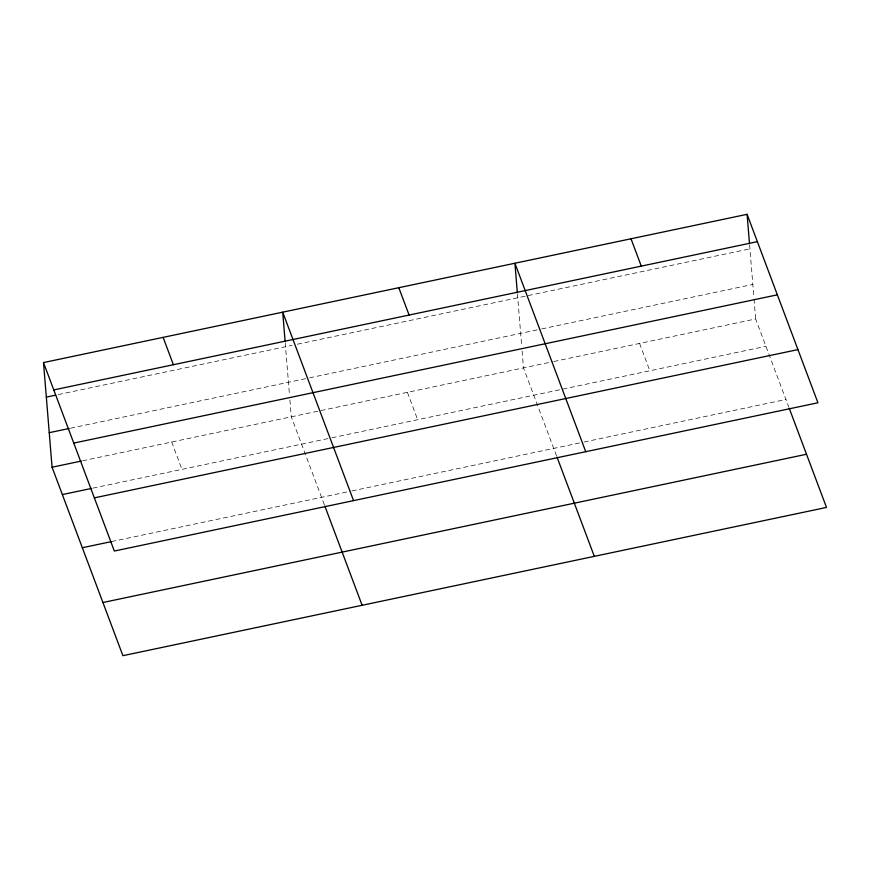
<?xml version="1.0" encoding="UTF-8"?>
<svg xmlns="http://www.w3.org/2000/svg" width="870" height="870" viewBox="0 0 870 870"><rect width="100%" height="100%" fill="white"/><g stroke="black" fill="none" stroke-linecap="round" stroke-linejoin="round"><path stroke-width="0.65" stroke-dasharray="4.35 3.26" d="M58.29 394.588L292.146 345.314M297.42 344.194L749.918 248.853M70.503 428.203L308.252 378.113M309.568 377.83L540.433 329.186M541.76 328.903L752.833 284.425M82.639 460.785L552.504 361.768M553.82 361.496L755.66 318.964L788.731 406.953M92.916 488.135L330.6 438.045M331.916 437.773L765.937 346.314M111.577 541.575L350.577 491.213M351.904 490.941L582.759 442.286M584.085 442.014L785.925 399.482M639.57 343.422L649.846 370.772M556.55 455.88L523.479 367.89L521.848 347.967M407.388 392.348L417.665 419.699M324.369 504.807L291.287 416.817L289.656 396.894M171.684 442.014L181.96 469.365M749.592 244.861L753.92 297.714M754.029 299.041L755.66 318.964M517.411 293.788L521.739 346.641M285.219 342.715L289.547 395.556"/><path stroke-width="1.3" d="M43.5 362.572L747.091 214.314L817.93 402.777L114.34 551.036L43.5 362.572L52.069 467.223L122.909 655.686L826.5 507.428L789.199 408.193M53.777 389.923L757.368 241.664M46.328 397.111L55.636 395.143M49.242 432.684L69.176 428.486M73.765 443.091L777.356 294.832M52.069 467.223L81.312 461.056M62.357 494.573L91.589 488.407M94.352 497.868L797.942 349.609M82.335 547.741L111.577 541.575M102.932 602.518L806.512 454.26M631 238.771L641.277 266.122M585.749 451.704L514.909 263.24L517.302 292.461M557.018 457.12L594.319 556.354M398.808 287.698L409.096 315.049M353.557 500.631L282.717 312.167L285.11 341.388M324.836 506.046L362.127 605.281M163.114 337.364L173.391 364.715M747.091 214.314L749.483 243.535"/></g></svg>
